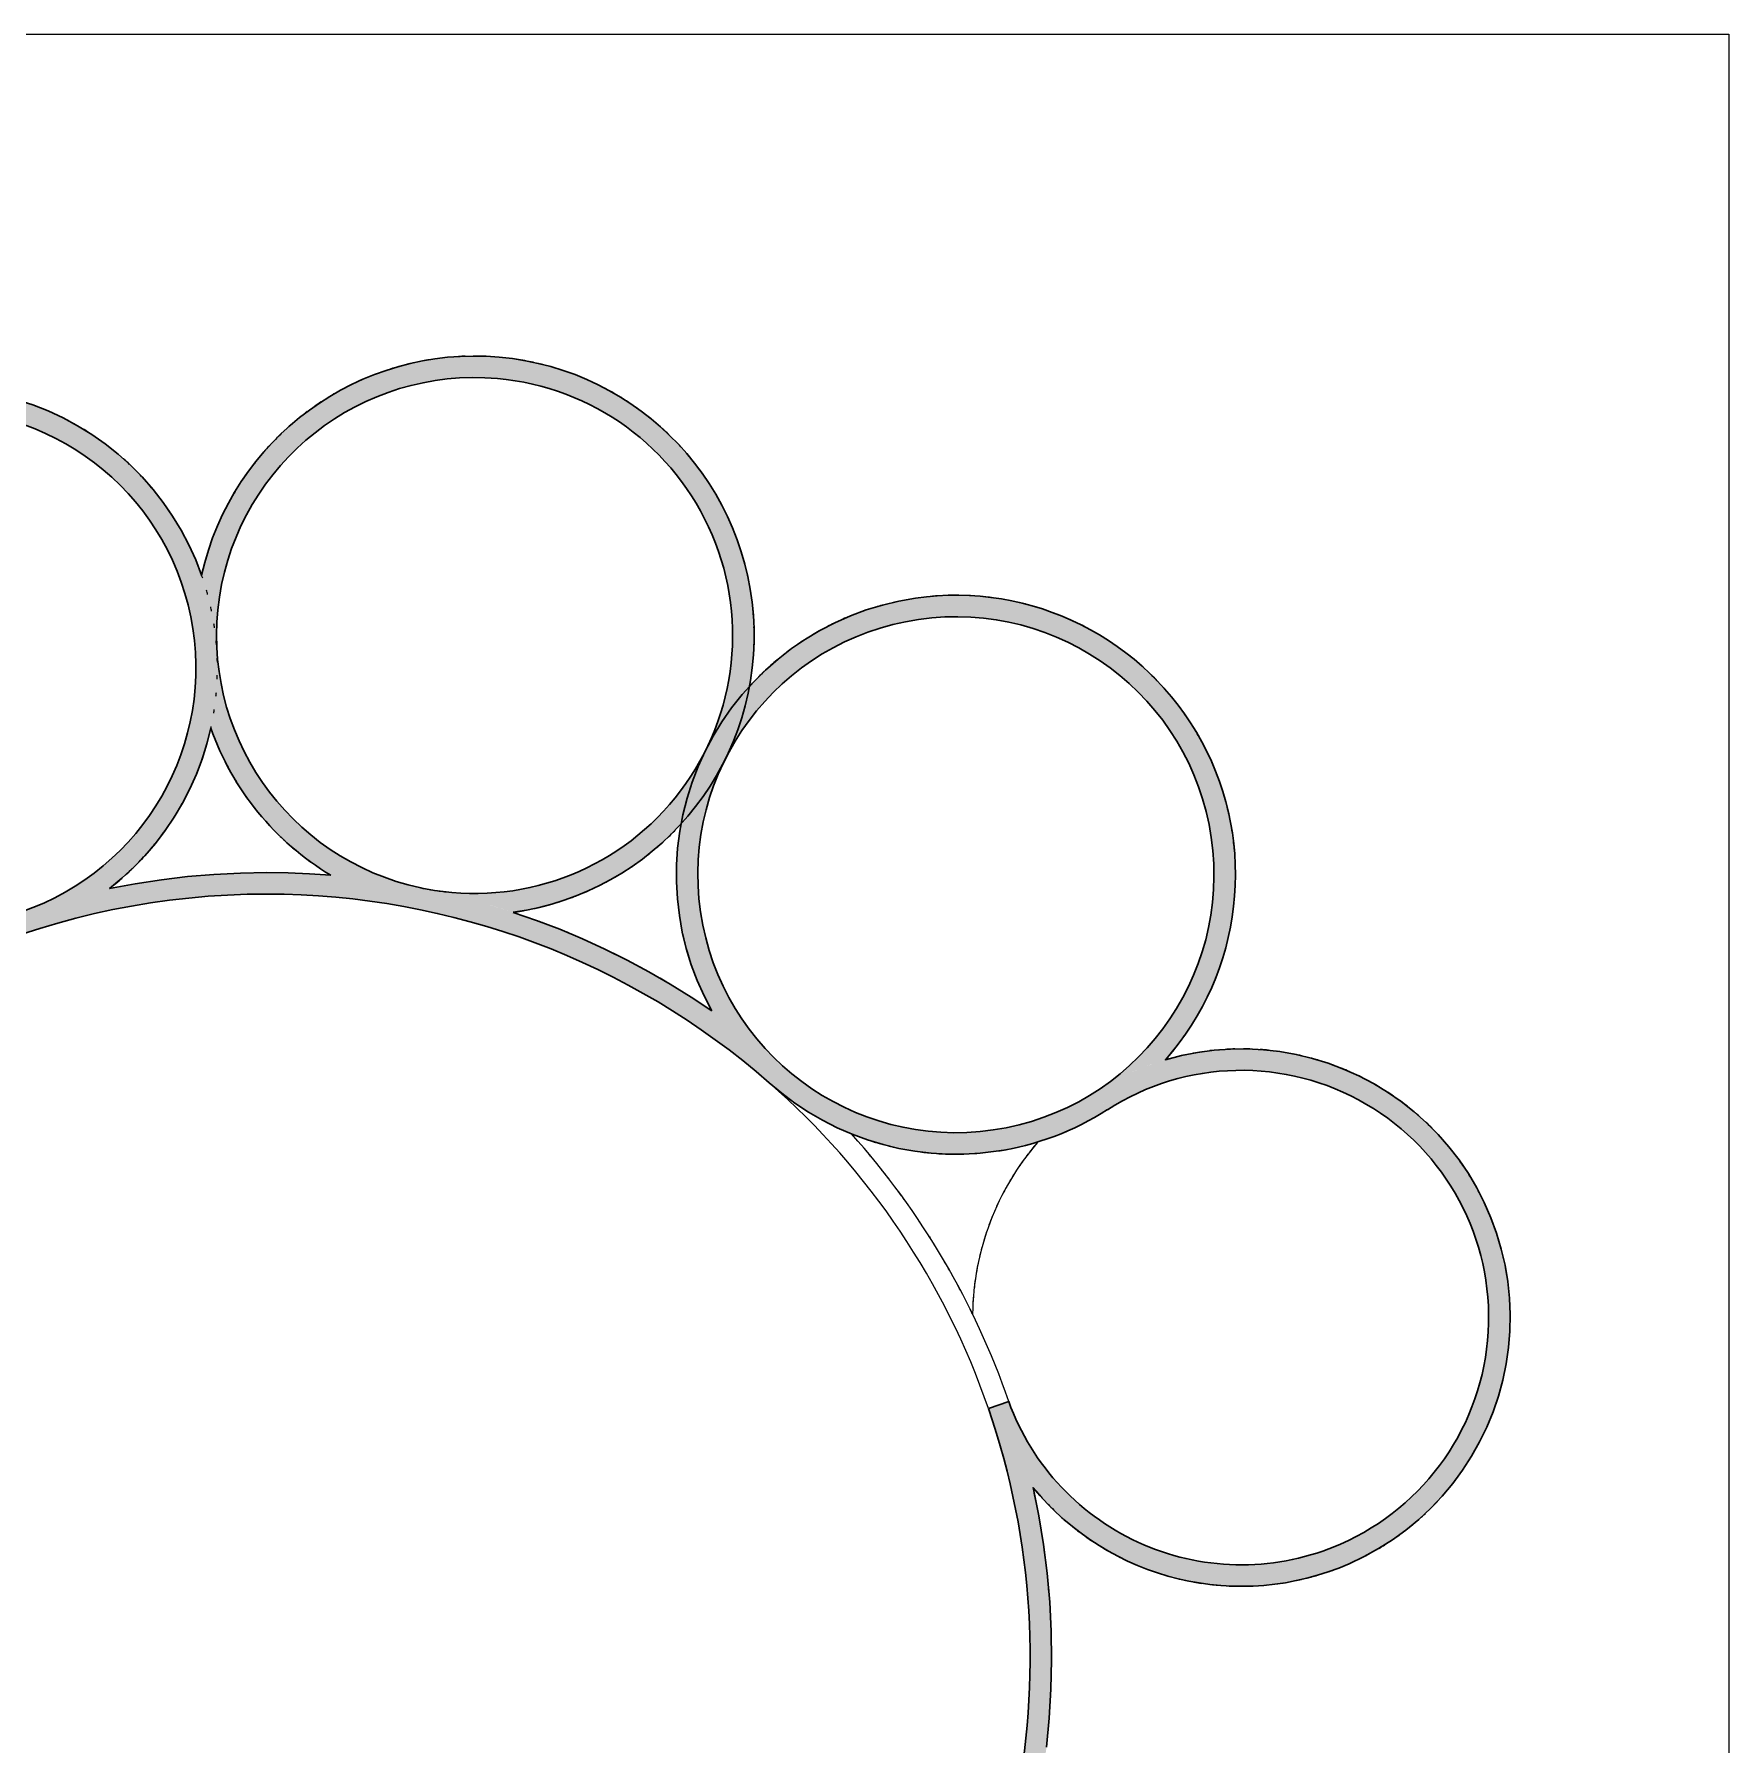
# Model space of a CAD drawing. Header units: inches. Extents: x 0 to 8302, y 0 to 1584.
# Drawn here: x 7514 to 8302, y 789 to 1584 of the extents above; entities that cross this region are included whole.
import ezdxf

# ---------------------------------------------------------------- set-up
doc = ezdxf.new("R2010")
doc.units = ezdxf.units.IN
doc.header["$MEASUREMENT"] = 0
for name, color, linetype, lineweight in [('A-ROOF', 132, 'Continuous', 13), ('A-WALL', 113, 'Continuous', 13), ('A-WALL-PATT', 111, 'Continuous', 13)]:
    doc.layers.add(name, color=color, linetype=linetype, lineweight=lineweight)

msp = doc.modelspace()

# ---------------------------------------------------------------- hatches: boundary and pattern name
at = {"layer": 'A-WALL-PATT'}
for points in [[(7730.6, 1434.22), (7722.8, 1434.68), (7714.99, 1434.66), (7707.2, 1434.18), (7699.45, 1433.23), (7691.77, 1431.82), (7684.19, 1429.95), (7676.73, 1427.63), (7669.43, 1424.86), (7662.31, 1421.66), (7655.39, 1418.04), (7648.33, 1413.76), (7642.27, 1409.58), (7636.11, 1404.78), (7630.25, 1399.62), (7624.72, 1394.11), (7619.52, 1388.28), (7614.69, 1382.15), (7610.22, 1375.74), (7606.16, 1369.08), (7602.5, 1362.18), (7599.26, 1355.07), (7596.45, 1347.79), (7594.09, 1340.35), (7592.18, 1332.78), (7594.6, 1325.13), (7596.54, 1317.36), (7598, 1309.47), (7598.98, 1301.52), (7599.46, 1293.51), (7599.45, 1285.5), (7598.94, 1277.5), (7597.94, 1269.54), (7596.45, 1261.66), (7599.14, 1254.66), (7602.23, 1247.82), (7605.71, 1241.17), (7609.57, 1234.73), (7613.79, 1228.53), (7618.36, 1222.58), (7623.27, 1216.9), (7628.5, 1211.51), (7634.03, 1206.44), (7639.84, 1201.7), (7645.92, 1197.29), (7652.24, 1193.25), (7662.75, 1192.23), (7673.23, 1190.92), (7683.67, 1189.3), (7694.05, 1187.37), (7686.57, 1189.23), (7679.22, 1191.55), (7672.04, 1194.35), (7665.05, 1197.6), (7658.28, 1201.29), (7651.76, 1205.41), (7645.53, 1209.94), (7639.59, 1214.86), (7633.99, 1220.15), (7628.73, 1225.79), (7623.85, 1231.76), (7619.36, 1238.02), (7615.28, 1244.57), (7611.64, 1251.36), (7608.43, 1258.37), (7605.68, 1265.57), (7603.4, 1272.93), (7601.6, 1280.43), (7600.28, 1288.02), (7599.46, 1295.69), (7599.12, 1303.39), (7599.28, 1311.09), (7599.94, 1318.77), (7601.09, 1326.4), (7602.72, 1333.93), (7604.84, 1341.34), (7607.42, 1348.6), (7610.51, 1355.76), (7613.97, 1362.55), (7617.89, 1369.19), (7622.24, 1375.55), (7626.99, 1381.62), (7632.12, 1387.38), (7637.6, 1392.8), (7643.42, 1397.85), (7649.56, 1402.51), (7655.98, 1406.78), (7662.66, 1410.62), (7669.58, 1414.03), (7676.7, 1416.98), (7683.99, 1419.47), (7691.43, 1421.49), (7698.99, 1423.03), (7706.62, 1424.08), (7714.31, 1424.63), (7722.02, 1424.69), (7729.72, 1424.26)], [(7849.11, 1303.99), (7848.91, 1312.04), (7848.21, 1320.07), (7847.01, 1328.04), (7845.32, 1335.92), (7843.14, 1343.68), (7840.49, 1351.29), (7837.37, 1358.72), (7833.8, 1365.95), (7829.78, 1372.93), (7825.35, 1379.66), (7820.5, 1386.1), (7815.26, 1392.22), (7809.66, 1398.01), (7803.7, 1403.44), (7797.42, 1408.5), (7790.84, 1413.15), (7783.99, 1417.38), (7776.88, 1421.19), (7769.55, 1424.54), (7762.03, 1427.44), (7754.35, 1429.86), (7746.53, 1431.81), (7738.6, 1433.26), (7730.6, 1434.22), (7729.72, 1424.26), (7737.29, 1423.34), (7744.79, 1421.95), (7752.19, 1420.08), (7759.46, 1417.74), (7766.56, 1414.95), (7773.47, 1411.71), (7780.16, 1408.04), (7786.61, 1403.95), (7792.78, 1399.46), (7798.65, 1394.59), (7804.2, 1389.35), (7809.41, 1383.77), (7814.25, 1377.87), (7818.7, 1371.67), (7822.76, 1365.21), (7826.39, 1358.5), (7829.59, 1351.57), (7832.35, 1344.45), (7834.64, 1337.17), (7836.47, 1329.76), (7837.83, 1322.25), (7838.7, 1314.67), (7839.09, 1307.05), (7839, 1299.42), (7838.42, 1291.81), (7837.35, 1284.25), (7835.81, 1276.78), (7833.8, 1269.42), (7831.32, 1262.2), (7828.39, 1255.15), (7825.02, 1248.31), (7821.22, 1241.69), (7817.01, 1235.32), (7812.4, 1229.24), (7807.41, 1223.47), (7802.07, 1218.02), (7796.39, 1212.92), (7790.4, 1208.19), (7784.12, 1203.86), (7777.57, 1199.93), (7770.79, 1196.43), (7763.8, 1193.36), (7756.63, 1190.74), (7749.31, 1188.59), (7741.87, 1186.91), (7734.33, 1185.7), (7726.74, 1184.97), (7719.11, 1184.73), (7711.48, 1184.97), (7703.88, 1185.7), (7696.35, 1186.91), (7706.66, 1184.62), (7716.9, 1182.04), (7727.06, 1179.16), (7737.13, 1175.98), (7745.08, 1177.35), (7752.92, 1179.2), (7760.63, 1181.54), (7768.18, 1184.35), (7775.55, 1187.62), (7782.7, 1191.34), (7789.6, 1195.5), (7796.23, 1200.07), (7802.62, 1205.09), (7808.59, 1210.42), (7814.26, 1216.14), (7819.56, 1222.21), (7824.48, 1228.59), (7829, 1235.26), (7833.09, 1242.21), (7836.75, 1249.39), (7839.95, 1256.78), (7842.69, 1264.36), (7844.95, 1272.1), (7846.73, 1279.96), (7848.02, 1287.91), (7848.82, 1295.93), (7849.04, 1301.91)], [(7599.52, 1289.72), (7599.28, 1297.61), (7598.56, 1305.46), (7597.36, 1313.26), (7595.7, 1320.97), (7593.57, 1328.57), (7590.99, 1336.02), (7587.95, 1343.3), (7584.49, 1350.39), (7580.21, 1357.83), (7576.29, 1363.86), (7571.6, 1370.2), (7566.53, 1376.25), (7561.1, 1381.97), (7555.34, 1387.36), (7549.25, 1392.38), (7542.88, 1397.03), (7536.24, 1401.28), (7529.35, 1405.13), (7522.24, 1408.54), (7514.93, 1411.52), (7507.46, 1414.05), (7499.85, 1416.12), (7492.12, 1417.73), (7484.32, 1418.87), (7476.46, 1419.53), (7468.57, 1419.71), (7460.69, 1419.41), (7461.37, 1409.43), (7469.04, 1409.71), (7476.71, 1409.5), (7484.35, 1408.79), (7491.94, 1407.6), (7499.43, 1405.92), (7506.8, 1403.77), (7514.01, 1401.16), (7521.05, 1398.08), (7527.87, 1394.57), (7534.45, 1390.62), (7540.77, 1386.26), (7546.8, 1381.51), (7552.51, 1376.38), (7557.88, 1370.9), (7562.89, 1365.08), (7567.52, 1358.96), (7572.09, 1351.96), (7575.55, 1345.89), (7578.93, 1338.99), (7581.86, 1331.9), (7584.32, 1324.63), (7586.32, 1317.22), (7587.84, 1309.69), (7588.89, 1301.91), (7589.42, 1294.43), (7589.48, 1286.76), (7589.04, 1279.09), (7588.12, 1271.47), (7586.71, 1263.93), (7584.82, 1256.49), (7582.46, 1249.18), (7579.64, 1242.04), (7576.37, 1235.1), (7572.66, 1228.38), (7568.53, 1221.91), (7563.99, 1215.72), (7559.07, 1209.83), (7553.78, 1204.27), (7548.14, 1199.06), (7542.18, 1194.22), (7535.93, 1189.77), (7529.4, 1185.72), (7522.63, 1182.11), (7515.64, 1178.93), (7508.47, 1176.21), (7518.55, 1179.36), (7528.71, 1182.22), (7538.96, 1184.79), (7549.27, 1187.05), (7555.35, 1192.08), (7561.12, 1197.47), (7566.54, 1203.19), (7571.61, 1209.24), (7576.31, 1215.58), (7580.61, 1222.19), (7584.5, 1229.05), (7587.96, 1236.14), (7590.99, 1243.42), (7593.58, 1250.88), (7595.71, 1258.47), (7597.37, 1266.18), (7598.56, 1273.98), (7599.28, 1281.84)], [(7961.72, 1064.84), (7960.28, 1074.74), (7952.64, 1073.87), (7944.95, 1073.5), (7937.26, 1073.61), (7929.59, 1074.22), (7921.98, 1075.32), (7914.45, 1076.91), (7907.04, 1078.98), (7899.78, 1081.51), (7892.7, 1084.51), (7885.82, 1087.95), (7879.17, 1091.83), (7872.79, 1096.12), (7866.7, 1100.82), (7860.62, 1106.19), (7855.47, 1111.33), (7850.39, 1117.1), (7845.69, 1123.19), (7841.04, 1130.16), (7837.5, 1136.2), (7834.04, 1143.08), (7831.04, 1150.16), (7828.49, 1157.42), (7826.42, 1164.82), (7824.82, 1172.35), (7823.71, 1179.96), (7823.09, 1187.63), (7822.96, 1195.32), (7823.32, 1203), (7824.18, 1210.65), (7825.52, 1218.22), (7827.35, 1225.69), (7829.65, 1233.03), (7832.42, 1240.21), (7835.64, 1247.2), (7839.3, 1253.96), (7843.39, 1260.48), (7847.89, 1266.72), (7852.77, 1272.66), (7858.03, 1278.27), (7863.64, 1283.54), (7869.57, 1288.43), (7875.81, 1292.94), (7882.32, 1297.04), (7889.08, 1300.71), (7896.06, 1303.94), (7903.23, 1306.72), (7910.57, 1309.03), (7918.04, 1310.87), (7925.61, 1312.22), (7924.17, 1322.12), (7916.43, 1320.75), (7908.78, 1318.91), (7901.27, 1316.62), (7893.9, 1313.87), (7886.71, 1310.69), (7879.46, 1306.91), (7872.98, 1303.05), (7866.49, 1298.62), (7860.28, 1293.81), (7854.36, 1288.63), (7848.78, 1283.1), (7843.53, 1277.25), (7838.65, 1271.09), (7834.15, 1264.64), (7830.05, 1257.94), (7826.36, 1251), (7823.1, 1243.84), (7820.27, 1236.51), (7817.9, 1229.02), (7815.98, 1221.4), (7814.52, 1213.67), (7813.54, 1205.87), (7813.03, 1198.03), (7812.99, 1190.07), (7813.43, 1182.32), (7814.34, 1174.52), (7815.72, 1166.78), (7817.56, 1159.14), (7819.87, 1151.62), (7822.62, 1144.26), (7825.82, 1137.08), (7829.44, 1130.1), (7833.1, 1123.95), (7837.09, 1118.01), (7841.41, 1112.3), (7846.03, 1106.83), (7850.95, 1101.63), (7856.14, 1096.71), (7861.94, 1091.8), (7868.01, 1087.25), (7874.34, 1083.06), (7880.9, 1079.24), (7887.68, 1075.81), (7894.64, 1072.79), (7901.77, 1070.17), (7909.04, 1067.98), (7916.42, 1066.21), (7923.89, 1064.88), (7931.43, 1063.99), (7939.01, 1063.54), (7946.6, 1063.53), (7954.18, 1063.97), (7956.3, 1064.21)], [(8072.94, 1194.55), (8072.63, 1202.47), (8071.85, 1210.36), (8070.58, 1218.18), (8068.83, 1225.91), (8066.62, 1233.52), (8063.95, 1240.99), (8060.83, 1248.27), (8057.27, 1255.36), (8053.29, 1262.21), (8048.9, 1268.81), (8044.11, 1275.12), (8038.94, 1281.14), (8033.42, 1286.83), (8027.57, 1292.17), (8021.39, 1297.14), (8014.64, 1301.91), (8008.2, 1305.92), (8001.23, 1309.68), (7994.04, 1313.02), (7986.66, 1315.91), (7979.11, 1318.35), (7971.43, 1320.32), (7963.65, 1321.82), (7955.79, 1322.84), (7947.88, 1323.39), (7939.96, 1323.44), (7932.04, 1323.02), (7924.17, 1322.12), (7925.61, 1312.22), (7933.25, 1313.09), (7940.94, 1313.46), (7948.63, 1313.34), (7956.3, 1312.73), (7963.91, 1311.63), (7971.44, 1310.05), (7978.85, 1307.98), (7986.11, 1305.45), (7993.2, 1302.45), (8000.07, 1299.01), (8006.72, 1295.13), (8013.1, 1290.84), (8019.19, 1286.14), (8024.97, 1281.07), (8030.42, 1275.63), (8035.5, 1269.86), (8040.2, 1263.77), (8044.51, 1257.39), (8048.39, 1250.76), (8051.85, 1243.88), (8054.85, 1236.8), (8057.4, 1229.54), (8059.47, 1222.14), (8061.07, 1214.61), (8062.18, 1207), (8062.8, 1199.33), (8062.93, 1191.64), (8062.57, 1183.96), (8061.71, 1176.31), (8060.37, 1168.74), (8058.54, 1161.27), (8056.24, 1153.93), (8053.47, 1146.75), (8050.25, 1139.76), (8046.59, 1133), (8042.5, 1126.48), (8038, 1120.24), (8033.12, 1114.3), (8027.86, 1108.69), (8022.25, 1103.42), (8016.32, 1098.52), (8010.08, 1094.02), (8003.57, 1089.92), (7996.81, 1086.25), (7989.83, 1083.02), (7982.66, 1080.24), (7975.32, 1077.93), (7967.85, 1076.09), (7960.28, 1074.74), (7961.72, 1064.84), (7969.55, 1066.23), (7977.27, 1068.09), (7984.86, 1070.42), (7992.3, 1073.21), (7999.56, 1076.45), (8006.6, 1080.13), (8013.4, 1084.23), (8008.02, 1092.6), (8014.13, 1096.29), (8020.44, 1099.63), (8026.93, 1102.6), (8033.58, 1105.2), (8040.37, 1107.41), (8045.44, 1113.51), (8050.12, 1119.9), (8054.41, 1126.57), (8058.28, 1133.49), (8061.72, 1140.63), (8064.72, 1147.97), (8067.27, 1155.47), (8069.35, 1163.12), (8070.97, 1170.88), (8072.11, 1178.72), (8072.76, 1186.62), (8072.84, 1190.07)], [(7622.46, 1194.47), (7610.18, 1194.26), (7597.91, 1193.64), (7585.68, 1192.61), (7573.48, 1191.16), (7561.34, 1189.31), (7549.27, 1187.05), (7538.96, 1184.79), (7528.71, 1182.22), (7518.55, 1179.36), (7508.47, 1176.21), (7496.74, 1172.13), (7485.16, 1167.66), (7473.73, 1162.79), (7462.48, 1157.54), (7451.41, 1151.91), (7440.55, 1145.9), (7429.89, 1139.53), (7418.4, 1132.08), (7409.25, 1125.72), (7399.3, 1118.3), (7389.6, 1110.54), (7379.98, 1102.28), (7371.03, 1094.06), (7362.18, 1085.36), (7353.62, 1076.36), (7345.38, 1067.07), (7338.76, 1059.12), (7331.83, 1050.27), (7326.2, 1042.68), (7318.94, 1032.21), (7312.05, 1021.49), (7305.53, 1010.53), (7299.4, 999.36), (7293.67, 987.98), (7288.33, 976.4), (7283.41, 964.65), (7278.89, 952.73), (7274.8, 940.66), (7271.13, 928.45), (7267.89, 916.12), (7265.08, 903.69), (7262.7, 891.17), (7264.35, 878.89), (7265.65, 866.58), (7266.6, 854.23), (7267.2, 841.86), (7267.45, 829.47), (7267.7, 842.75), (7268.44, 856), (7269.68, 869.22), (7271.42, 882.38), (7273.64, 895.47), (7276.35, 908.47), (7279.55, 921.35), (7283.22, 934.11), (7287.37, 946.72), (7291.99, 959.17), (7297.07, 971.43), (7303.14, 984.54), (7308.59, 995.35), (7315.02, 1006.97), (7321.87, 1018.34), (7329.14, 1029.45), (7336.82, 1040.28), (7344.91, 1050.81), (7353.38, 1061.03), (7362.22, 1070.93), (7371.43, 1080.49), (7381, 1089.7), (7390.89, 1098.55), (7401.12, 1107.02), (7411.65, 1115.1), (7422.48, 1122.78), (7433.59, 1130.05), (7444.96, 1136.91), (7456.82, 1143.45), (7468.43, 1149.31), (7480.5, 1154.85), (7492.76, 1159.93), (7505.21, 1164.54), (7517.82, 1168.69), (7530.58, 1172.37), (7543.46, 1175.56), (7556.46, 1178.28), (7569.55, 1180.5), (7582.71, 1182.23), (7595.93, 1183.47), (7609.18, 1184.22), (7622.46, 1184.47), (7622.46, 1190.07)], [(8200.65, 990.68), (8200.21, 998.45), (8199.29, 1006.18), (8197.89, 1013.83), (8196.01, 1021.39), (8193.67, 1028.81), (8190.87, 1036.07), (8187.62, 1043.15), (8183.94, 1050.01), (8179.84, 1056.62), (8175.34, 1062.97), (8170.45, 1069.03), (8165.19, 1074.77), (8159.59, 1080.17), (8153.66, 1085.21), (8147.42, 1089.87), (8140.91, 1094.14), (8134.15, 1097.99), (8127.16, 1101.41), (8119.97, 1104.4), (8112.61, 1106.93), (8105.1, 1108.99), (8097.49, 1110.59), (8089.78, 1111.71), (8082.02, 1112.34), (8074.24, 1112.49), (8066.47, 1112.16), (8058.73, 1111.35), (8051.05, 1110.05), (8043.47, 1108.28), (8036.02, 1106.04), (8028.72, 1103.34), (8021.6, 1100.19), (8014.69, 1096.61), (8008.02, 1092.6), (8013.43, 1084.19), (8019.94, 1088.09), (8026.7, 1091.55), (8033.67, 1094.55), (8040.82, 1097.09), (8048.13, 1099.15), (8055.55, 1100.73), (8063.07, 1101.81), (8070.64, 1102.39), (8078.23, 1102.47), (8085.8, 1102.06), (8093.34, 1101.14), (8100.8, 1099.73), (8108.15, 1097.83), (8115.35, 1095.45), (8122.39, 1092.59), (8129.22, 1089.28), (8135.82, 1085.53), (8142.15, 1081.35), (8148.41, 1076.58), (8153.93, 1071.79), (8159.32, 1066.44), (8164.34, 1060.75), (8168.98, 1054.74), (8173.22, 1048.44), (8177.02, 1041.88), (8180.39, 1035.07), (8183.3, 1028.06), (8185.74, 1020.88), (8187.7, 1013.54), (8189.18, 1006.1), (8190.16, 998.57), (8190.64, 990.99), (8190.62, 983.4), (8190.1, 975.83), (8189.08, 968.31), (8187.56, 960.87), (8185.56, 953.55), (8183.08, 946.37), (8180.14, 939.38), (8176.74, 932.59), (8172.89, 926.05), (8168.63, 919.77), (8163.96, 913.79), (8158.9, 908.12), (8153.48, 902.81), (8147.73, 897.86), (8141.66, 893.3), (8135.3, 889.16), (8128.68, 885.44), (8121.83, 882.17), (8125.84, 873.01), (8132.87, 876.35), (8139.68, 880.12), (8146.24, 884.31), (8152.53, 888.91), (8158.51, 893.88), (8164.18, 899.22), (8169.5, 904.89), (8174.46, 910.89), (8179.04, 917.19), (8183.22, 923.76), (8186.97, 930.57), (8190.3, 937.61), (8193.18, 944.84), (8195.61, 952.24), (8197.57, 959.77), (8199.06, 967.41), (8200.08, 975.13), (8200.61, 982.89)], [(8125.84, 873.01), (8121.83, 882.17), (8114.84, 879.37), (8107.68, 877.04), (8100.38, 875.18), (8092.97, 873.81), (8085.49, 872.92), (8077.97, 872.53), (8070.44, 872.62), (8062.93, 873.21), (8055.48, 874.29), (8048.11, 875.86), (8040.86, 877.9), (8033.76, 880.42), (8026.84, 883.39), (8020.13, 886.81), (8013.66, 890.67), (8007.46, 894.93), (8001.54, 899.6), (7995.95, 904.64), (7990.33, 910.46), (7985.81, 915.77), (7981.3, 921.8), (7977.21, 928.12), (7973.53, 934.7), (7970.29, 941.5), (7967.52, 948.46), (7970.76, 938.6), (7973.73, 928.66), (7976.4, 918.63), (7978.8, 908.53), (7983.87, 902.69), (7989.29, 897.17), (7995.04, 892), (8001.1, 887.19), (8007.45, 882.77), (8014.06, 878.75), (8020.91, 875.15), (8027.96, 871.97), (8035.2, 869.24), (8042.59, 866.96), (8050.11, 865.15), (8057.73, 863.8), (8065.41, 862.93), (8073.14, 862.53), (8080.87, 862.61), (8088.59, 863.17), (8096.26, 864.21), (8103.84, 865.71), (8111.32, 867.69), (8118.67, 870.12)]]:
    msp.add_hatch(color=256, dxfattribs=at).paths.add_polyline_path(points, flags=0)
h = msp.add_hatch(color=256, dxfattribs=at)
h.paths.add_polyline_path([(7987.46, 828.13), (7987.26, 841.64), (7986.56, 855.12), (7985.36, 868.57), (7983.67, 881.97), (7981.48, 895.3), (7978.8, 908.53), (7976.4, 918.63), (7973.73, 928.66), (7970.76, 938.6), (7967.52, 948.46), (7958.07, 945.2), (7962.13, 932.68), (7965.72, 920.01), (7968.84, 907.22), (7971.49, 894.32), (7973.65, 881.33), (7975.34, 868.27), (7976.57, 854.54), (7977.24, 842.01), (7977.46, 828.84), (7977.2, 815.67), (7976.44, 802.53), (7975.2, 789.42), (7973.47, 776.37), (7971.26, 763.38), (7968.57, 750.49), (7965.4, 737.71), (7961.77, 725.06), (7957.66, 712.55), (7953.09, 700.19), (7948.07, 688.02), (7942.6, 676.04), (7936.69, 664.28), (7930.35, 652.74), (7923.59, 641.44), (7916.41, 630.4), (7908.82, 619.64), (7900.84, 609.16), (7892.48, 598.99), (7883.75, 589.13), (7891.11, 582.36), (7900.07, 592.47), (7908.64, 602.9), (7916.83, 613.64), (7924.61, 624.68), (7931.98, 636), (7938.92, 647.58), (7945.43, 659.41), (7951.5, 671.47), (7957.12, 683.75), (7962.28, 696.23), (7966.98, 708.89), (7971.2, 721.72), (7974.95, 734.7), (7978.21, 747.8), (7980.99, 761.01), (7983.28, 774.32), (7985.07, 787.71), (7986.36, 801.15), (7987.16, 814.63)], flags=0)
h.paths.add_polyline_path([(7856.14, 1096.71), (7850.95, 1101.63), (7846.03, 1106.83), (7841.04, 1112.79), (7837.09, 1118.01), (7833.1, 1123.95), (7829.44, 1130.1), (7819.87, 1136.47), (7810.11, 1142.53), (7800.16, 1148.29), (7790.04, 1153.72), (7779.75, 1158.84), (7769.3, 1163.62), (7758.71, 1168.08), (7747.98, 1172.2), (7737.13, 1175.98), (7725.77, 1179.52), (7716.9, 1182.04), (7706.66, 1184.62), (7694.05, 1187.37), (7683.67, 1189.3), (7673.23, 1190.92), (7662.75, 1192.23), (7652.24, 1193.25), (7642.32, 1193.92), (7632.39, 1194.33), (7622.46, 1194.47), (7622.46, 1184.47), (7635.21, 1184.24), (7647.94, 1183.55), (7660.64, 1182.41), (7673.3, 1180.81), (7685.88, 1178.75), (7698.39, 1176.25), (7710.79, 1173.3), (7723.09, 1169.9), (7735.25, 1166.07), (7747.27, 1161.8), (7759.12, 1157.1), (7770.8, 1151.98), (7782.29, 1146.45), (7793.57, 1140.5), (7804.65, 1134.15), (7815.46, 1127.42), (7826.04, 1120.29), (7836.35, 1112.79), (7846.39, 1104.93)], flags=0)
h.paths.add_polyline_path([(7608.26, 474.73), (7606.18, 474.82), (7605.72, 464.83), (7607.86, 464.74)], flags=0)

# ---------------------------------------------------------------- linework, layer by layer
for p, q in [((6226.77, 1584.42), (8302.36, 1584.42)), ((8302.36, 1584.42), (8302.36, 0))]:
    msp.add_line(p, q)
at = {"layer": 'A-ROOF'}
for p, q in [((7592.13, 1332.57), (7592.15, 1332.67)), ((7596.42, 1261.76), (7596.39, 1261.86)), ((8040.31, 1107.34), (8040.24, 1107.26)), ((7894.44, 1072.87), (7894.54, 1072.83)), ((7969.61, 1066.24), (7969.55, 1066.23)), ((7946.56, 1063.53), (7946.6, 1063.53)), ((7930.59, 1025.11), (7930.92, 1024.58))]:
    msp.add_line(p, q, dxfattribs=at)
for centre, radius, start, end in [((7719.11, 1304.73), 130, 98.87692, 100.42385), ((7719.11, 1304.73), 130, 95.39056, 96.88278), ((7719.11, 1304.73), 130, 91.90423, 93.29745), ((7719.11, 1304.73), 130, 88.41794, 89.57933), ((7719.11, 1304.73), 130, 77.84974, 81.40227), ((7719.11, 1304.73), 130, 112.8228, 114.45793), ((7719.11, 1304.73), 130, 109.33626, 110.95852), ((7719.11, 1304.73), 130, 105.84977, 107.45491), ((7719.11, 1304.73), 130, 102.36332, 103.9448), ((7719.11, 1304.73), 130, 74.30877, 76.43347), ((7719.11, 1304.73), 130, 70.7678, 72.79138), ((7719.11, 1304.73), 130, 67.22683, 69.19425), ((7719.11, 1304.73), 130, 119.79606, 121.44893), ((7719.11, 1304.73), 130, 116.3094, 117.95446), ((7719.11, 1304.73), 130, 63.68586, 65.61756), ((7719.11, 1304.73), 130, 60.14488, 62.05188), ((7469.52, 1289.71), 130, 67.76479, 69.39694), ((7469.52, 1289.71), 130, 64.2516, 65.89731), ((7719.11, 1304.73), 130, 126.76958, 128.43368), ((7719.11, 1304.73), 130, 123.28278, 124.94188), ((7719.11, 1304.73), 130, 56.60391, 58.4928), ((7719.11, 1304.73), 130, 53.06294, 54.93799), ((7469.52, 1289.71), 130, 60.74129, 62.39769), ((7469.52, 1289.71), 130, 57.23305, 58.89805), ((7719.11, 1304.73), 130, 130.25646, 131.92457), ((7719.11, 1304.73), 130, 49.52196, 51.38611), ((7719.11, 1304.73), 130, 45.98099, 47.83631), ((7469.52, 1289.71), 130, 53.72634, 55.39841), ((7719.11, 1304.73), 130, 137.23051, 138.90437), ((7719.11, 1304.73), 130, 133.74343, 135.41476), ((7719.11, 1304.73), 130, 42.44002, 44.28806), ((7469.52, 1289.71), 130, 50.22078, 51.89877), ((7469.52, 1289.71), 130, 46.71613, 48.39912), ((7719.11, 1304.73), 130, 140.7177, 142.39351), ((7719.11, 1304.73), 130, 38.89904, 40.74098), ((7469.52, 1289.71), 130, 43.21219, 44.89946), ((7719.11, 1304.73), 130, 144.20501, 145.88226), ((7719.11, 1304.73), 130, 35.35806, 37.19481), ((7719.11, 1304.73), 130, 31.81709, 33.64937), ((7469.52, 1289.71), 130, 39.70883, 41.39979), ((7469.52, 1289.71), 130, 36.20594, 37.90012), ((7719.11, 1304.73), 130, 147.69248, 149.37068), ((7719.11, 1304.73), 130, 28.27611, 30.10451), ((7469.52, 1289.71), 130, 32.70344, 34.40044), ((7719.11, 1304.73), 130, 151.18011, 152.85882), ((7719.11, 1304.73), 130, 24.73513, 26.56013), ((7469.52, 1289.71), 130, 29.20127, 30.90076), ((7719.11, 1304.73), 130, 158.15598, 159.83444), ((7719.11, 1304.73), 130, 154.66793, 156.34673), ((7719.11, 1304.73), 130, 21.19416, 23.01614), ((7469.52, 1289.71), 130, 25.69938, 27.40106), ((7719.11, 1304.73), 130, 161.64429, 163.32196), ((7719.11, 1304.73), 130, 17.65318, 19.47248), ((7469.52, 1289.71), 130, 22.19772, 23.90136), ((7719.11, 1304.73), 130, 165.1329, 166.80934), ((7719.11, 1304.73), 130, 14.1122, 15.92911), ((7469.52, 1289.71), 130, 18.69627, 20.40165), ((7719.11, 1304.73), 130, 10.57122, 12.38597), ((7469.52, 1289.71), 130, 15.19499, 16.11498), ((7719.11, 1304.73), 130, 7.03024, 8.84304), ((7942.95, 1193.48), 130, 93.62315, 94.77608), ((7942.95, 1193.48), 130, 89.87727, 91.28182), ((7942.95, 1193.48), 130, 86.26517, 87.76999), ((7942.95, 1193.48), 130, 82.69767, 84.25815), ((7942.95, 1193.48), 130, 79.15044, 80.74631), ((7469.52, 1289.71), 130, 11.69387, 12.58726), ((7719.11, 1304.73), 130, 3.48926, 5.30029), ((7942.95, 1193.48), 130, 112.29495, 113.84803), ((7942.95, 1193.48), 130, 108.79757, 110.29545), ((7942.95, 1193.48), 130, 105.30019, 106.69846), ((7942.95, 1193.48), 130, 101.80284, 102.96825), ((7942.95, 1193.48), 130, 75.61413, 77.23446), ((7942.95, 1193.48), 130, 72.08436, 73.72262), ((7942.95, 1193.48), 130, 68.55883, 70.21077), ((7942.95, 1193.48), 130, 65.0362, 66.69892), ((7469.52, 1289.71), 130, 8.19288, 9.05955), ((7719.11, 1304.73), 130, 359.94828, 1.7577), ((7942.95, 1193.48), 130, 119.28977, 120.90195), ((7942.95, 1193.48), 130, 115.79235, 117.38042), ((7942.95, 1193.48), 130, 61.51564, 63.18707), ((7942.95, 1193.48), 130, 57.99661, 59.67521), ((7469.52, 1289.71), 130, 4.69201, 5.53183), ((7719.11, 1304.73), 130, 356.4073, 358.21524), ((7942.95, 1193.48), 130, 126.28466, 127.92773), ((7942.95, 1193.48), 130, 122.78721, 124.41695), ((7942.95, 1193.48), 130, 54.47874, 56.16335), ((7469.52, 1289.71), 130, 1.19125, 2.00411), ((7719.11, 1304.73), 130, 352.86631, 354.6729), ((7942.95, 1193.48), 130, 129.78213, 131.43563), ((7942.95, 1193.48), 130, 50.96178, 52.65149), ((7942.95, 1193.48), 130, 47.44554, 49.13962), ((7469.52, 1289.71), 130, 357.69058, 358.4764), ((7942.95, 1193.48), 130, 136.77713, 137.63869), ((7719.11, 1304.73), 130, 349.49919, 351.13067), ((7942.95, 1193.48), 130, 133.27962, 134.94146), ((7942.95, 1193.48), 130, 43.92987, 45.62775), ((7469.52, 1289.71), 130, 354.19, 354.94868), ((7942.95, 1193.48), 130, 40.41468, 42.11588), ((7942.95, 1193.48), 130, 36.89988, 38.60401), ((7469.52, 1289.71), 130, 350.68949, 351.42096), ((7942.95, 1193.48), 130, 33.38541, 35.09213), ((7469.52, 1289.71), 130, 346.78651, 347.54058), ((7469.52, 1289.71), 130, 347.18905, 347.89325), ((7719.11, 1304.73), 130, 200.45719, 201.99602), ((7942.95, 1193.48), 130, 29.87122, 31.58025), ((7469.52, 1289.71), 130, 340.18835, 341.90408), ((7469.52, 1289.71), 130, 343.38652, 345.21523), ((7469.52, 1289.71), 130, 343.68867, 345.40393), ((7719.11, 1304.73), 130, 203.90291, 205.42282), ((7942.95, 1193.48), 130, 26.35727, 28.06836), ((7469.52, 1289.71), 130, 336.58167, 338.41229), ((7469.52, 1289.71), 130, 336.68808, 338.40422), ((7469.52, 1289.71), 130, 339.98508, 341.81292), ((7719.11, 1304.73), 130, 207.36163, 208.84823), ((7942.95, 1193.48), 130, 22.84352, 24.55647), ((7469.52, 1289.71), 130, 333.1755, 335.01291), ((7469.52, 1289.71), 130, 333.18786, 334.90433), ((7719.11, 1304.73), 130, 210.84573, 212.27259), ((7942.95, 1193.48), 130, 19.32995, 21.04458), ((7469.52, 1289.71), 130, 329.68768, 331.40443), ((7469.52, 1289.71), 130, 329.76532, 331.61451), ((7719.11, 1304.73), 130, 214.39059, 215.69612), ((7942.95, 1193.48), 130, 15.81653, 17.53268), ((7469.52, 1289.71), 130, 326.18754, 327.90451), ((7469.52, 1289.71), 130, 326.34895, 328.21686), ((7719.11, 1304.73), 130, 218.15464, 219.11898), ((7942.95, 1193.48), 130, 12.30325, 14.02078), ((7469.52, 1289.71), 130, 322.68744, 324.40457), ((7469.52, 1289.71), 130, 322.92229, 324.81983), ((7719.11, 1304.73), 130, 222.54135, 223.24297), ((7719.11, 1304.73), 130, 225.96403, 227.20603), ((7719.11, 1304.73), 130, 313.87136, 315.92223), ((7719.11, 1304.73), 130, 313.91545, 315.7123), ((7942.95, 1193.48), 130, 171.91346, 173.73134), ((7942.95, 1193.48), 130, 171.75383, 173.45181), ((7719.11, 1304.73), 130, 317.30604, 317.5922), ((7942.95, 1193.48), 130, 169.55107, 170.34068), ((7719.11, 1304.73), 130, 317.45644, 317.65145), ((7942.95, 1193.48), 130, 169.49718, 169.95276), ((7942.95, 1193.48), 130, 8.79008, 10.50888), ((7469.52, 1289.71), 130, 315.68732, 317.40461), ((7469.52, 1289.71), 130, 315.98962, 318.02714), ((7469.52, 1289.71), 130, 319.18736, 320.9046), ((7469.52, 1289.71), 130, 319.47664, 321.42328), ((7719.11, 1304.73), 130, 229.38734, 230.787), ((7719.11, 1304.73), 130, 306.83346, 308.62919), ((7719.11, 1304.73), 130, 306.99709, 308.93173), ((7719.11, 1304.73), 130, 310.37446, 312.17073), ((7719.11, 1304.73), 130, 310.43522, 312.40866), ((7942.95, 1193.48), 130, 175.3051, 177.12345), ((7942.95, 1193.48), 130, 175.25172, 176.95068), ((7942.95, 1193.48), 130, 5.27703, 6.99697), ((7469.52, 1289.71), 130, 312.18731, 313.90459), ((7469.52, 1289.71), 130, 312.38089, 314.63134), ((7719.11, 1304.73), 130, 232.81143, 234.28369), ((7719.11, 1304.73), 130, 236.2365, 237.74822), ((7719.11, 1304.73), 130, 299.75147, 301.54621), ((7719.11, 1304.73), 130, 300.11116, 302.0221), ((7719.11, 1304.73), 130, 303.29247, 305.08769), ((7719.11, 1304.73), 130, 303.55616, 305.47213), ((7942.95, 1193.48), 130, 178.6954, 180.51753), ((7942.95, 1193.48), 130, 178.74966, 180.4494), ((7942.95, 1193.48), 130, 1.76406, 3.48505), ((7469.52, 1289.71), 130, 307.8443, 311.23581), ((7469.52, 1289.71), 130, 308.68733, 310.40455), ((7719.11, 1304.73), 130, 292.66947, 294.46334), ((7719.11, 1304.73), 130, 293.19811, 295.1375), ((7719.11, 1304.73), 130, 296.21047, 298.00476), ((7719.11, 1304.73), 130, 296.65987, 298.57789), ((7942.95, 1193.48), 130, 182.08468, 183.91435), ((7942.95, 1193.48), 130, 182.24766, 183.94799), ((7942.95, 1193.48), 130, 358.25119, 359.97313), ((7719.11, 1304.73), 130, 282.04647, 283.8392), ((7719.11, 1304.73), 130, 282.54469, 284.82941), ((7719.11, 1304.73), 130, 285.58747, 287.38056), ((7719.11, 1304.73), 130, 286.19351, 288.26388), ((7719.11, 1304.73), 130, 289.12847, 290.92194), ((7719.11, 1304.73), 130, 289.71698, 291.69974), ((7942.95, 1193.48), 130, 185.47316, 187.31517), ((7942.95, 1193.48), 130, 185.74572, 187.44645), ((7942.95, 1193.48), 130, 354.73838, 356.46121), ((7719.11, 1304.73), 130, 277.96714, 281.396), ((7719.11, 1304.73), 130, 278.50547, 280.29786), ((7622.46, 829.46), 365, 69.34017, 69.7254), ((7942.95, 1193.48), 130, 188.86101, 190.72217), ((7942.95, 1193.48), 130, 189.24385, 190.94481), ((7942.95, 1193.48), 130, 347.71298, 349.43734), ((7942.95, 1193.48), 130, 351.22565, 352.94928), ((7622.46, 829.46), 365, 67.21224, 67.7924), ((7622.46, 829.46), 365, 65.20525, 65.85353), ((7942.95, 1193.48), 130, 192.24834, 194.13941), ((7942.95, 1193.48), 130, 192.74207, 194.44307), ((7942.95, 1193.48), 130, 344.20037, 345.9254), ((7622.46, 829.46), 365, 63.23839, 63.90488), ((7942.95, 1193.48), 130, 195.63525, 197.57556), ((7942.95, 1193.48), 130, 196.24037, 197.94125), ((7942.95, 1193.48), 130, 340.6878, 342.41345), ((7622.46, 829.46), 365, 61.28974, 61.93802), ((7942.95, 1193.48), 130, 199.0218, 201.0529), ((7942.95, 1193.48), 130, 199.73878, 201.43935), ((7942.95, 1193.48), 130, 337.17529, 338.9015), ((7622.46, 829.46), 365, 59.35087, 59.93104), ((7622.46, 829.46), 365, 57.41787, 57.80311), ((7942.95, 1193.48), 130, 202.40807, 204.65132), ((7942.95, 1193.48), 130, 203.23729, 204.93738), ((7942.95, 1193.48), 130, 333.66281, 335.38954), ((7942.95, 1193.48), 130, 205.79408, 209.17631), ((7942.95, 1193.48), 130, 206.73576, 208.43569), ((7942.95, 1193.48), 130, 330.15038, 331.87757), ((7942.95, 1193.48), 130, 326.63798, 328.3656), ((7942.95, 1193.48), 130, 323.12562, 324.85362), ((8075.69, 987.5), 125, 105.70179, 106.43475), ((7942.95, 1193.48), 130, 319.61328, 321.34163), ((8075.69, 987.5), 125, 102.1174, 103.88545), ((8075.69, 987.5), 125, 98.53301, 100.30085), ((8075.69, 987.5), 125, 94.94863, 96.71624), ((8075.69, 987.5), 125, 91.36426, 93.13161), ((8075.69, 987.5), 125, 87.77989, 89.54696), ((8075.69, 987.5), 125, 84.19553, 85.96229), ((8075.69, 987.5), 125, 80.61117, 82.3776), ((8075.69, 987.5), 125, 77.02682, 78.79288), ((8075.69, 987.5), 125, 73.44247, 75.20813), ((8075.69, 987.5), 125, 69.85813, 71.62335), ((8075.69, 987.5), 125, 66.27379, 68.03854), ((8075.69, 987.5), 125, 62.68946, 64.4537), ((8075.69, 987.5), 125, 59.10513, 60.86882), ((8075.69, 987.5), 125, 55.5208, 57.2839), ((7942.95, 1193.48), 130, 299.40001, 301.02238), ((8075.69, 987.5), 125, 51.93648, 53.69894), ((8075.69, 987.5), 125, 48.35216, 50.11393), ((7942.95, 1193.48), 130, 292.3685, 293.93086), ((7942.95, 1193.48), 130, 295.88425, 297.48208), ((8075.69, 987.5), 125, 44.76784, 46.52886), ((7622.46, 829.46), 365, 41.60058, 41.82605), ((7942.95, 1193.48), 130, 249.18385, 250.7682), ((7942.95, 1193.48), 130, 249.91499, 251.49221), ((7622.46, 829.46), 365, 39.59638, 40.46506), ((7942.95, 1193.48), 130, 252.6353, 254.2129), ((7942.95, 1193.48), 130, 253.27979, 254.84387), ((7942.95, 1193.48), 130, 256.09089, 257.65654), ((7942.95, 1193.48), 130, 256.64864, 258.19553), ((8075.69, 987.5), 125, 139.18874, 179.27472), ((7942.95, 1193.48), 130, 282.58531, 284.80908), ((7942.95, 1193.48), 130, 285.33699, 286.74319), ((8075.69, 987.5), 125, 139.12406, 141.8627), ((7942.95, 1193.48), 130, 286.0092, 287.05913), ((7942.95, 1193.48), 130, 288.85274, 290.35935), ((8075.69, 987.5), 125, 41.18353, 42.94374), ((8075.69, 987.5), 125, 37.59922, 39.35856), ((7942.95, 1193.48), 130, 259.5529, 261.09934), ((7942.95, 1193.48), 130, 260.02373, 261.54719), ((7942.95, 1193.48), 130, 263.0256, 264.54148), ((7942.95, 1193.48), 130, 263.40924, 264.89885), ((7942.95, 1193.48), 130, 266.51814, 267.98308), ((7942.95, 1193.48), 130, 266.8141, 268.23502), ((7942.95, 1193.48), 130, 270.05435, 271.42424), ((7942.95, 1193.48), 130, 273.72152, 274.86502), ((7942.95, 1193.48), 130, 278.30549, 281.54802), ((8075.69, 987.5), 125, 142.49091, 145.96616), ((8075.69, 987.5), 125, 34.01492, 35.7733), ((7622.46, 829.46), 365, 37.59222, 38.4656), ((8075.69, 987.5), 125, 146.98382, 149.44223), ((8075.69, 987.5), 125, 30.43062, 32.18797), ((7622.46, 829.46), 365, 35.58812, 36.46548), ((8075.69, 987.5), 125, 150.77637, 152.91942), ((8075.69, 987.5), 125, 26.84632, 28.60255), ((7622.46, 829.46), 365, 33.58407, 34.4648), ((8075.69, 987.5), 125, 157.90275, 159.87868), ((8075.69, 987.5), 125, 154.36846, 156.39807), ((8075.69, 987.5), 125, 23.26202, 25.01704), ((8075.69, 987.5), 125, 161.41249, 163.36201), ((8075.69, 987.5), 125, 19.67773, 21.43141), ((7622.46, 829.46), 365, 31.58008, 32.46366), ((8075.69, 987.5), 125, 164.90952, 166.84928), ((8075.69, 987.5), 125, 16.09344, 17.84567), ((7622.46, 829.46), 365, 29.57615, 30.46212), ((7622.46, 829.46), 365, 30.18293, 30.35547), ((8075.69, 987.5), 125, 168.39913, 170.34258), ((8075.69, 987.5), 125, 12.50915, 14.25979), ((8075.69, 987.5), 125, 8.92486, 10.67375), ((7622.46, 829.46), 365, 27.5723, 28.46024), ((8075.69, 987.5), 125, 171.88401, 173.84578), ((8075.69, 987.5), 125, 5.34058, 7.08752), ((7622.46, 829.46), 365, 28.07075, 28.29896), ((8075.69, 987.5), 125, 175.36571, 177.36698), ((8075.69, 987.5), 125, 1.7563, 3.50109), ((7622.46, 829.46), 365, 25.93401, 26.45808), ((7622.46, 829.46), 365, 25.97075, 26.2434), ((8075.69, 987.5), 125, 178.84515, 179.36563), ((8075.69, 987.5), 125, 358.17202, 359.91442), ((8075.69, 987.5), 125, 354.58774, 356.32746), ((8075.69, 987.5), 125, 351.00347, 352.74017), ((8075.69, 987.5), 125, 347.4192, 349.15248), ((8075.69, 987.5), 125, 343.83493, 345.5643), ((8075.69, 987.5), 125, 340.25066, 341.97553), ((8075.69, 987.5), 125, 336.6664, 338.38604), ((8075.69, 987.5), 125, 333.08213, 334.79561), ((8075.69, 987.5), 125, 329.49787, 331.204), ((8075.69, 987.5), 125, 325.91361, 327.61083), ((8075.69, 987.5), 125, 318.7451, 320.4173), ((8075.69, 987.5), 125, 322.32935, 324.01554), ((7622.46, 829.46), 365, 11.13848, 12.0627), ((8075.69, 987.5), 125, 220.44818, 222.18582), ((8075.69, 987.5), 125, 224.02362, 225.75942), ((8075.69, 987.5), 125, 315.16084, 316.81473), ((7622.46, 829.46), 365, 9.02108, 9.94499), ((8075.69, 987.5), 125, 227.5993, 229.333), ((8075.69, 987.5), 125, 307.99234, 309.58508), ((8075.69, 987.5), 125, 311.57659, 313.20548), ((8075.69, 987.5), 125, 231.17526, 232.90656), ((8075.69, 987.5), 125, 234.75156, 236.48011), ((8075.69, 987.5), 125, 304.40809, 305.944), ((7622.46, 829.46), 365, 6.90368, 7.8273), ((8075.69, 987.5), 125, 238.32826, 240.05365), ((8075.69, 987.5), 125, 241.90545, 243.62717), ((8075.69, 987.5), 125, 297.25535, 298.43427), ((8075.69, 987.5), 125, 300.82384, 302.25741), ((8075.69, 987.5), 125, 245.48322, 247.20068), ((8075.69, 987.5), 125, 249.06172, 250.77417), ((8075.69, 987.5), 125, 252.64114, 254.34766), ((8075.69, 987.5), 125, 285.07965, 286.50857), ((8075.69, 987.5), 125, 288.89107, 290.08196), ((7622.46, 829.46), 365, 4.78628, 5.70961), ((8075.69, 987.5), 125, 256.22174, 257.92113), ((8075.69, 987.5), 125, 259.80391, 261.49459), ((8075.69, 987.5), 125, 263.38818, 265.06804), ((8075.69, 987.5), 125, 266.9754, 268.64149), ((8075.69, 987.5), 125, 270.56693, 272.21492), ((8075.69, 987.5), 125, 274.16512, 275.78834), ((8075.69, 987.5), 125, 277.77443, 279.36176), ((8075.69, 987.5), 125, 281.40435, 282.93517), ((7622.46, 829.46), 365, 2.66889, 3.59191), ((7622.46, 829.46), 365, 0.5515, 1.47422), ((7622.46, 829.46), 365, 358.43411, 359.35652), ((7622.46, 829.46), 365, 356.31673, 357.23883), ((7622.46, 829.46), 365, 354.19936, 355.12113)]:
    msp.add_arc(centre, radius, start, end, dxfattribs=at)
at = {"layer": 'A-WALL', "lineweight": 30}
for p, q in [((8013.43, 1084.19), (8013.4, 1084.23)), ((7958.07, 945.2), (7967.52, 948.46))]:
    msp.add_line(p, q, dxfattribs=at)
at = {"layer": 'A-WALL', "lineweight": 30, "flags": 128}
for points in [[(7460.69, 1419.41), (7468.37, 1419.71), (7476.05, 1419.55), (7483.72, 1418.93), (7491.33, 1417.87), (7498.87, 1416.35), (7506.3, 1414.4), (7513.61, 1412.01), (7520.76, 1409.19), (7527.73, 1405.95), (7534.5, 1402.3), (7541.04, 1398.27), (7547.33, 1393.85), (7553.35, 1389.07), (7559.08, 1383.94), (7564.49, 1378.48), (7569.57, 1372.71), (7574.3, 1366.65), (7578.67, 1360.32), (7582.65, 1353.75), (7586.24, 1346.95), (7589.42, 1339.95), (7592.18, 1332.78)], [(7829.44, 1130.1), (7825.82, 1137.08), (7822.62, 1144.26), (7819.87, 1151.62), (7817.56, 1159.14), (7815.72, 1166.78), (7814.34, 1174.52), (7813.43, 1182.32), (7812.99, 1190.17), (7813.03, 1198.03), (7813.54, 1205.87), (7814.52, 1213.67), (7815.98, 1221.4), (7817.9, 1229.02), (7820.27, 1236.51), (7823.1, 1243.84), (7826.36, 1251), (7830.05, 1257.94), (7834.15, 1264.64), (7838.65, 1271.09), (7843.53, 1277.25), (7848.78, 1283.1), (7854.36, 1288.63), (7860.28, 1293.81), (7866.49, 1298.62), (7872.98, 1303.05), (7879.73, 1307.08), (7886.71, 1310.69), (7893.9, 1313.87), (7901.27, 1316.62), (7908.78, 1318.91), (7916.43, 1320.75), (7924.17, 1322.12)], [(7596.45, 1261.66), (7594.62, 1254.39), (7592.38, 1247.23), (7589.72, 1240.21), (7586.66, 1233.35), (7583.22, 1226.69), (7579.39, 1220.23), (7575.2, 1214.01), (7570.65, 1208.03), (7565.77, 1202.33), (7560.57, 1196.93), (7555.06, 1191.83), (7549.27, 1187.05)], [(7549.27, 1187.05), (7561.34, 1189.31), (7573.48, 1191.16), (7585.68, 1192.61), (7597.91, 1193.64), (7610.18, 1194.26), (7622.46, 1194.47)], [(7622.46, 1194.47), (7632.39, 1194.33), (7642.32, 1193.92), (7652.24, 1193.25)], [(7694.05, 1187.37), (7695.2, 1187.14), (7696.35, 1186.91)], [(7737.13, 1175.98), (7747.98, 1172.2), (7758.71, 1168.08), (7769.3, 1163.62), (7779.75, 1158.84), (7790.04, 1153.72), (7800.16, 1148.29), (7810.11, 1142.53), (7819.87, 1136.47), (7829.44, 1130.1)], [(8040.37, 1107.41), (8047.81, 1109.35), (8055.36, 1110.84), (8062.98, 1111.85), (8070.65, 1112.4), (8078.34, 1112.47), (8086.02, 1112.07), (8093.66, 1111.2), (8101.24, 1109.86), (8108.71, 1108.06), (8116.07, 1105.8), (8123.26, 1103.1), (8130.28, 1099.95), (8137.09, 1096.38), (8143.67, 1092.4), (8150, 1088.02), (8156.04, 1083.26), (8161.77, 1078.14), (8167.18, 1072.67), (8172.25, 1066.89), (8176.95, 1060.8), (8181.26, 1054.43), (8185.18, 1047.81), (8188.68, 1040.97), (8191.75, 1033.92), (8194.39, 1026.69), (8196.57, 1019.32), (8198.3, 1011.82), (8199.56, 1004.24), (8200.36, 996.59), (8200.68, 988.9), (8200.53, 981.22), (8199.91, 973.55), (8198.82, 965.94), (8197.26, 958.41), (8195.24, 950.99), (8192.77, 943.7), (8189.85, 936.59), (8186.5, 929.66), (8182.74, 922.96), (8178.57, 916.5), (8174, 910.31), (8169.07, 904.41), (8163.78, 898.82), (8158.16, 893.57), (8152.23, 888.68), (8146.01, 884.16), (8139.52, 880.03), (8132.79, 876.31), (8125.84, 873.01)], [(7961.72, 1064.84), (7954.18, 1063.97), (7946.6, 1063.53), (7939.01, 1063.54), (7931.43, 1063.99), (7923.89, 1064.88), (7916.42, 1066.21), (7909.04, 1067.98), (7901.77, 1070.17), (7894.64, 1072.79), (7887.68, 1075.81), (7880.9, 1079.24), (7874.34, 1083.06), (7868.01, 1087.25), (7861.94, 1091.8), (7856.14, 1096.71)], [(7967.52, 948.46), (7967.51, 948.48), (7967.51, 948.5)], [(7978.8, 908.53), (7981.48, 895.3), (7983.67, 881.97), (7985.36, 868.57), (7986.56, 855.12), (7987.26, 841.64), (7987.46, 828.13), (7987.16, 814.63), (7986.36, 801.15), (7985.07, 787.71)]]:
    msp.add_lwpolyline(points, dxfattribs=at)
at = {"layer": 'A-WALL', "lineweight": 30}
for centre, radius, start, end in [((7719.11, 1304.73), 130, 84.93168, 167.54058), ((7719.11, 1304.73), 130, 277.96708, 84.93168), ((7719.11, 1304.73), 120, 84.93168, 257.94419), ((7719.11, 1304.73), 120, 259.06448, 84.93168), ((7469.52, 1289.71), 120, 288.94163, 93.89416), ((7942.95, 1193.48), 130, 318.54171, 98.30549), ((7942.95, 1193.48), 120, 278.30549, 98.30549), ((7942.95, 1193.48), 120, 98.30549, 278.30549), ((7719.11, 1304.73), 130, 199.34523, 239.04159), ((7622.46, 829.46), 355.01, 90, 179.99762), ((7622.46, 829.46), 355.01, 48.83329, 90), ((8075.69, 987.5), 115, 293.65535, 122.77889), ((7942.95, 1193.48), 130, 278.30549, 302.81947), ((8075.69, 987.5), 115, 199.8278, 293.65535), ((7622.46, 829.46), 355.01, 317.39377, 19.02827), ((8075.69, 987.5), 125, 219.18097, 293.65535)]:
    msp.add_arc(centre, radius, start, end, dxfattribs=at)
at = {"layer": 'A-WALL'}
for centre, radius, start, end in [((7719.11, 1304.73), 120, 257.94423, 260.17624), ((7719.11, 1304.73), 120, 262.09449, 263.75792), ((7622.46, 829.46), 355.01, 19.02827, 48.83329), ((7622.46, 829.46), 365.01, 19.02827, 41.84117)]:
    msp.add_arc(centre, radius, start, end, dxfattribs=at)

doc.saveas('drawing.dxf')
